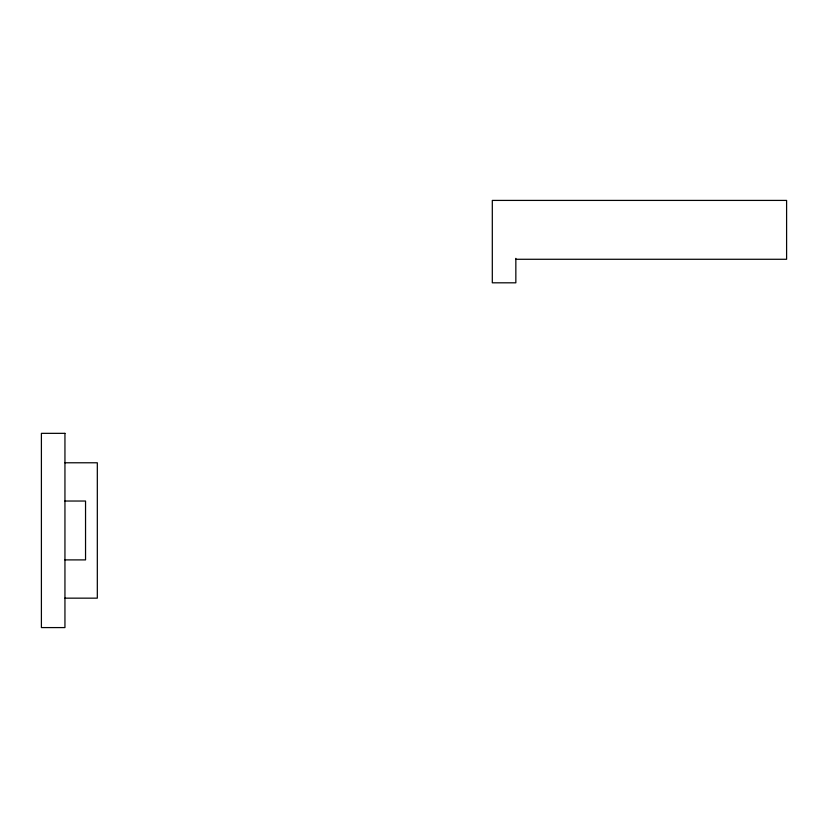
<?xml version="1.0" encoding="UTF-8"?>
<svg xmlns="http://www.w3.org/2000/svg" width="828" height="828" viewBox="0 0 828 828"><rect width="100%" height="100%" fill="white"/><g stroke="black" fill="none" stroke-linecap="round" stroke-linejoin="round"><path stroke-width="1.24" d="M515.844 259.278L786.6 259.278L786.6 200.417L492.308 200.417L492.308 282.814L515.844 282.814L515.844 258.357M64.946 462.78L97.321 462.78L97.321 598.158L64.946 598.158M64.946 501.033L85.543 501.033L85.543 559.894L64.946 559.894M64.946 433.344L41.4 433.344L41.4 627.583L64.946 627.583L64.946 433.344"/></g></svg>
